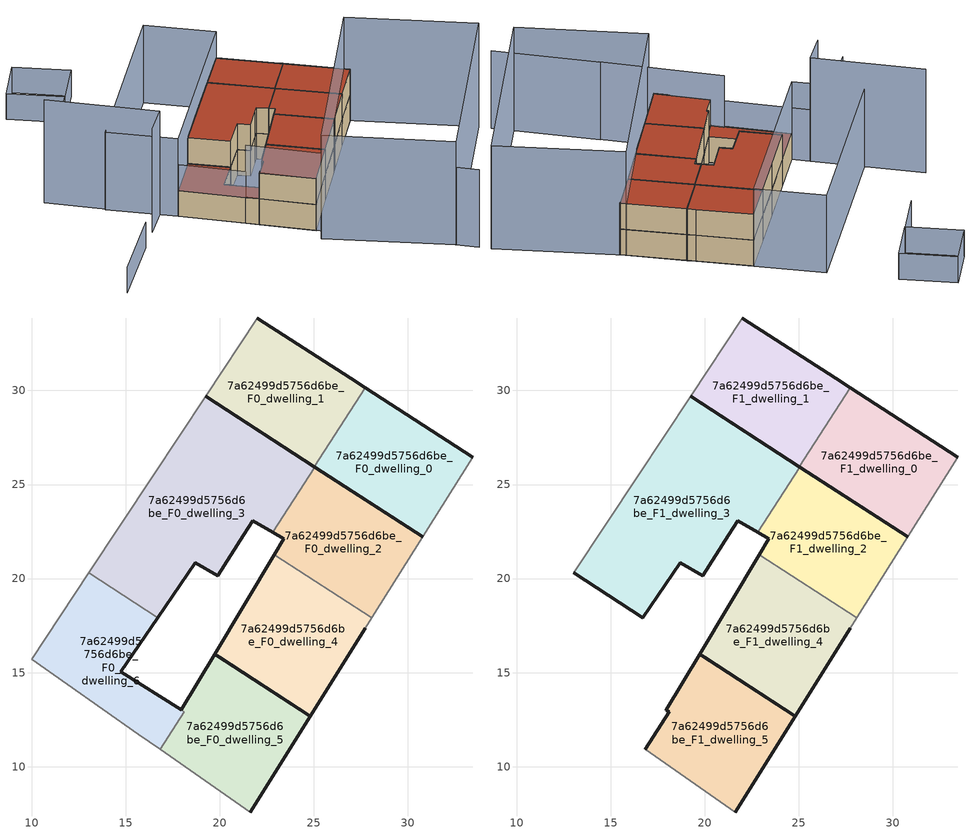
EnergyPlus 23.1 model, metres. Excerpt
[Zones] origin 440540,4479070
7a62499d5756d6be_F0_dwelling_0
 floor ground (EU_floor_Construction): 30.79,22.22 33.46,26.45 27.72,30.15 25.01,25.96 z0
 wall outside (EU_wall_Construction): 30.79,22.22 25.01,25.96 / 27.72,30.15 33.46,26.45 z0:3
 wall adiabatic (EU_wall_Construction): 33.46,26.45 30.79,22.22 z0:3
 wall to 7a62499d5756d6be_F0_dwelling_1 (EU_wall_Construction): 25.01,25.96 27.72,30.15 z0:3
7a62499d5756d6be_F0_dwelling_1
 floor ground (EU_floor_Construction): 25.01,25.96 27.72,30.15 26.97,30.64 21.99,33.85 19.24,29.69 z0
 wall outside (EU_wall_Construction): 25.01,25.96 19.24,29.69 / 21.99,33.85 26.97,30.64 27.72,30.15 z0:3
 wall adiabatic (EU_wall_Construction): 19.24,29.69 21.99,33.85 z0:3
7a62499d5756d6be_F0_dwelling_2
 floor ground (EU_floor_Construction): 28.08,17.92 30.79,22.22 25.05,25.93 22.81,22.46 23.4,22.12 22.89,21.27 z0
 wall outside (EU_wall_Construction): 25.05,25.93 30.79,22.22 / 22.89,21.27 23.4,22.12 22.81,22.46 z0:3
 wall to 7a62499d5756d6be_F0_dwelling_3 (EU_wall_Construction): 22.81,22.46 25.05,25.93 z0:3
 wall adiabatic (EU_wall_Construction): 30.79,22.22 28.08,17.92 z0:3
 wall to 7a62499d5756d6be_F0_dwelling_4 (EU_wall_Construction): 28.08,17.92 22.89,21.27 z0:3
7a62499d5756d6be_F0_dwelling_3
 floor ground (EU_floor_Construction): 22.81,22.46 25.05,25.93 19.24,29.69 16.43,25.45 13.03,20.3 16.7,17.93 18.68,20.85 19.88,20.14 21.26,22.33 21.74,23.09 z0
 wall outside (EU_wall_Construction): 19.24,29.69 25.05,25.93 / 22.81,22.46 21.74,23.09 21.26,22.33 19.88,20.14 18.68,20.85 16.7,17.93 z0:3
 wall to 7a62499d5756d6be_F0_dwelling_6 (EU_wall_Construction): 16.7,17.93 13.03,20.3 z0:3
 wall adiabatic (EU_wall_Construction): 13.03,20.3 16.43,25.45 19.24,29.69 z0:3
7a62499d5756d6be_F0_dwelling_4
 floor ground (EU_floor_Construction): 24.8,12.69 27.73,17.37 28.08,17.92 22.89,21.27 19.72,15.98 z0
 wall outside (EU_wall_Construction): 27.73,17.37 24.8,12.69 19.72,15.98 22.89,21.27 z0:3
 wall adiabatic (EU_wall_Construction): 28.08,17.92 27.73,17.37 z0:3
7a62499d5756d6be_F0_dwelling_5
 floor ground (EU_floor_Construction): 21.61,7.59 24.8,12.69 19.98,15.81 19.72,15.98 17.94,13.02 17.94,13.01 18.1,12.91 16.82,10.93 16.83,10.93 z0
 wall outside (EU_wall_Construction): 17.94,13.02 19.72,15.98 19.98,15.81 24.8,12.69 21.61,7.59 z0:3
 wall adiabatic (EU_wall_Construction): 21.61,7.59 16.83,10.93 16.82,10.93 z0:3
 wall to 7a62499d5756d6be_F0_dwelling_6 (EU_wall_Construction): 16.82,10.93 18.1,12.91 17.94,13.01 17.94,13.02 z0:3
7a62499d5756d6be_F0_dwelling_6
 floor ground (EU_floor_Construction): 16.82,10.93 18.1,12.91 17.94,13.01 17.94,13.02 14.74,15.04 16.7,17.93 13.03,20.3 9.99,15.71 15.67,11.74 z0
 wall outside (EU_wall_Construction): 16.7,17.93 14.74,15.04 17.94,13.02 z0:3
 wall adiabatic (EU_wall_Construction): 16.82,10.93 15.67,11.74 9.99,15.71 13.03,20.3 z0:3
 roof outside (EU_roof_Construction): 16.7,17.93 14.74,15.04 17.94,13.02 17.94,13.01 18.1,12.91 16.82,10.93 15.67,11.74 9.99,15.71 13.03,20.3 z3
7a62499d5756d6be_F1_dwelling_0
 floor to 7a62499d5756d6be_F0_dwelling_0 (EU_floor_Construction): 30.79,22.22 33.46,26.45 27.72,30.15 25.01,25.96 z3
 wall outside (EU_wall_Construction): 30.79,22.22 25.01,25.96 / 27.72,30.15 33.46,26.45 z3:6
 wall adiabatic (EU_wall_Construction): 33.46,26.45 30.79,22.22 z3:6
 wall to 7a62499d5756d6be_F1_dwelling_1 (EU_wall_Construction): 25.01,25.96 27.72,30.15 z3:6
 roof outside (EU_roof_Construction): 33.46,26.45 30.79,22.22 25.01,25.96 27.72,30.15 z6
7a62499d5756d6be_F1_dwelling_1
 floor to 7a62499d5756d6be_F0_dwelling_1 (EU_floor_Construction): 25.01,25.96 27.72,30.15 26.97,30.64 21.99,33.85 19.24,29.69 z3
 wall outside (EU_wall_Construction): 25.01,25.96 19.24,29.69 / 21.99,33.85 26.97,30.64 27.72,30.15 z3:6
 wall adiabatic (EU_wall_Construction): 19.24,29.69 21.99,33.85 z3:6
 roof outside (EU_roof_Construction): 26.97,30.64 27.72,30.15 25.01,25.96 19.24,29.69 21.99,33.85 z6
7a62499d5756d6be_F1_dwelling_2
 floor to 7a62499d5756d6be_F0_dwelling_2 (EU_floor_Construction): 28.08,17.92 30.79,22.22 25.05,25.93 22.81,22.46 23.4,22.12 22.89,21.27 z3
 wall outside (EU_wall_Construction): 25.05,25.93 30.79,22.22 / 22.89,21.27 23.4,22.12 22.81,22.46 z3:6
 wall to 7a62499d5756d6be_F1_dwelling_3 (EU_wall_Construction): 22.81,22.46 25.05,25.93 z3:6
 wall adiabatic (EU_wall_Construction): 30.79,22.22 28.08,17.92 z3:6
 wall to 7a62499d5756d6be_F1_dwelling_4 (EU_wall_Construction): 28.08,17.92 22.89,21.27 z3:6
 roof outside (EU_roof_Construction): 30.79,22.22 28.08,17.92 22.89,21.27 23.4,22.12 22.81,22.46 25.05,25.93 z6
7a62499d5756d6be_F1_dwelling_3
 floor to 7a62499d5756d6be_F0_dwelling_3 (EU_floor_Construction): 22.81,22.46 25.05,25.93 19.24,29.69 16.43,25.45 13.03,20.3 16.7,17.93 18.68,20.85 19.88,20.14 21.26,22.33 21.74,23.09 z3
 wall outside (EU_wall_Construction): 19.24,29.69 25.05,25.93 / 22.81,22.46 21.74,23.09 21.26,22.33 19.88,20.14 18.68,20.85 16.7,17.93 13.03,20.3 z3:6
 wall adiabatic (EU_wall_Construction): 13.03,20.3 16.43,25.45 19.24,29.69 z3:6
 roof outside (EU_roof_Construction): 25.05,25.93 22.81,22.46 21.74,23.09 21.26,22.33 19.88,20.14 18.68,20.85 16.7,17.93 13.03,20.3 16.43,25.45 19.24,29.69 z6
7a62499d5756d6be_F1_dwelling_4
 floor to 7a62499d5756d6be_F0_dwelling_4 (EU_floor_Construction): 24.8,12.69 27.73,17.37 28.08,17.92 22.89,21.27 19.72,15.98 z3
 wall outside (EU_wall_Construction): 27.73,17.37 24.8,12.69 19.72,15.98 22.89,21.27 z3:6
 wall adiabatic (EU_wall_Construction): 28.08,17.92 27.73,17.37 z3:6
 roof outside (EU_roof_Construction): 28.08,17.92 27.73,17.37 24.8,12.69 19.72,15.98 22.89,21.27 z6
7a62499d5756d6be_F1_dwelling_5
 floor to 7a62499d5756d6be_F0_dwelling_5 (EU_floor_Construction): 21.61,7.59 24.8,12.69 19.98,15.81 19.72,15.98 17.94,13.02 17.94,13.01 18.1,12.91 16.82,10.93 16.83,10.93 z3
 wall outside (EU_wall_Construction): 16.82,10.93 18.1,12.91 17.94,13.01 17.94,13.02 19.72,15.98 19.98,15.81 24.8,12.69 21.61,7.59 z3:6
 wall adiabatic (EU_wall_Construction): 21.61,7.59 16.83,10.93 16.82,10.93 z3:6
 roof outside (EU_roof_Construction): 24.8,12.69 21.61,7.59 16.83,10.93 16.82,10.93 18.1,12.91 17.94,13.01 17.94,13.02 19.72,15.98 19.98,15.81 z6
shading: 26.1,4.5 35.29,-1.97 / 15.73,11.88 26.23,4.35 / 22.02,33.9 9.99,15.71 / 9.99,15.71 3.79,19.81 / 3.79,19.81 15.82,38.01 / 15.82,38.01 22.02,33.9 z0:9; 8.47,16.84 15.67,11.74 z0:6; 4.5,11.2 -0.77,3.66 / 6.98,37.48 4.38,32.89 / 7.04,37.41 1.83,40.39 / 1.83,40.39 4.49,45.04 / 4.49,45.04 9.7,42.05 / 9.7,42.05 7.04,37.41 z0:3; -1.27,23.55 8.43,16.79 / 8.43,16.79 6.38,13.83 / 44.84,20.19 33.39,-0.64 / 33.39,-0.64 21.44,5.93 / 21.44,5.93 32.89,26.76 / 32.89,26.76 44.84,20.19 z0:12
[Building]
EU S2 Campaign: North Axis=0; Terrain=City; Solar Distribution=FullExterior
[Site:Location]
Madrid: Latitude=40.5; Longitude=-3.5; Time Zone=1; Elevation=609
[SizingPeriod:WeatherFileDays]
AnnualSizingPeriod: Begin Month=1; Begin Day of Month=1; End Month=12; End Day of Month=31; Day of Week for Start Day=Monday; Use Weather File Daylight Saving Period=No; Use Weather File Rain and Snow Indicators=No
[MATERIAL]
EU_InternalMass_Material: Roughness=MediumRough; Thickness=0.1; Conductivity=1; Density=1800; Specific Heat=900; Thermal Absorptance=0.9; Solar Absorptance=0.7; Visible Absorptance=0.7
[MATERIAL:NOMASS] Roughness=MediumRough; Thermal Absorptance=0.9; Solar Absorptance=0.7; Visible Absorptance=0.7
Name | Thermal Resistance
EU_wall_NoMass | 0.419739
EU_roof_NoMass | 0.352165
EU_floor_NoMass | 0.608284
[CONSTRUCTION]
EU_wall_Construction: EU_wall_NoMass
EU_roof_Construction: EU_roof_NoMass
EU_floor_Construction: EU_floor_NoMass
EU_InternalMass_Construction: EU_InternalMass_Material
[ZONE] Type=1; Multiplier=1; Ceiling Height=autocalculate; Floor Area=autocalculate; Part of Total Floor Area=Yes
Name | Volume
7a62499d5756d6be_F0_dwelling_0; 7a62499d5756d6be_F1_dwelling_0 | 102.668
7a62499d5756d6be_F0_dwelling_1; 7a62499d5756d6be_F1_dwelling_1 | 102.673
7a62499d5756d6be_F0_dwelling_2; 7a62499d5756d6be_F1_dwelling_2 | 102.656
7a62499d5756d6be_F0_dwelling_3; 7a62499d5756d6be_F1_dwelling_3 | 194.831
7a62499d5756d6be_F0_dwelling_4; 7a62499d5756d6be_F1_dwelling_4 | 113.122
7a62499d5756d6be_F0_dwelling_5; 7a62499d5756d6be_F1_dwelling_5 | 105.322
7a62499d5756d6be_F0_dwelling_6 | 99.9858
[INTERNALMASS] Construction=EU_InternalMass_Construction
Name | Zone or ZoneList | Surface Area
7a62499d5756d6be_F0_dwelling_0_EU_InternalMass | 7a62499d5756d6be_F0_dwelling_0 | 34.2225
7a62499d5756d6be_F0_dwelling_1_EU_InternalMass | 7a62499d5756d6be_F0_dwelling_1 | 34.2245
7a62499d5756d6be_F0_dwelling_2_EU_InternalMass | 7a62499d5756d6be_F0_dwelling_2 | 34.2189
7a62499d5756d6be_F0_dwelling_3_EU_InternalMass | 7a62499d5756d6be_F0_dwelling_3 | 64.9437
7a62499d5756d6be_F0_dwelling_4_EU_InternalMass | 7a62499d5756d6be_F0_dwelling_4 | 37.7071
7a62499d5756d6be_F0_dwelling_5_EU_InternalMass | 7a62499d5756d6be_F0_dwelling_5 | 35.107
7a62499d5756d6be_F0_dwelling_6_EU_InternalMass | 7a62499d5756d6be_F0_dwelling_6 | 33.3315
7a62499d5756d6be_F1_dwelling_0_EU_InternalMass | 7a62499d5756d6be_F1_dwelling_0 | 45.6219
7a62499d5756d6be_F1_dwelling_1_EU_InternalMass | 7a62499d5756d6be_F1_dwelling_1 | 45.6229
7a62499d5756d6be_F1_dwelling_2_EU_InternalMass | 7a62499d5756d6be_F1_dwelling_2 | 45.6239
7a62499d5756d6be_F1_dwelling_3_EU_InternalMass | 7a62499d5756d6be_F1_dwelling_3 | 45.6292
7a62499d5756d6be_F1_dwelling_4_EU_InternalMass | 7a62499d5756d6be_F1_dwelling_4 | 47.9269
7a62499d5756d6be_F1_dwelling_5_EU_InternalMass | 7a62499d5756d6be_F1_dwelling_5 | 43.3312
[OTHEREQUIPMENT] Fuel Type=Electricity; Design Level Calculation Method=Watts/Area; Power per Zone Floor Area=1; Fraction Latent=0; Fraction Radiant=0; Fraction Lost=0; Carbon Dioxide Generation Rate=0; EndUse Subcategory=EU_Step8_InternalGains
Name | Zone or ZoneList or Space or SpaceList | Schedule
EU_Step8_InternalGain_7a62499d5756d6be_F0_dwelling_0_f000 | 7a62499d5756d6be_F0_dwelling_0 | EU_Step8_GainSchedule_7a62499d5756d6be_F0_dwelling_0_f000
EU_Step8_InternalGain_7a62499d5756d6be_F0_dwelling_1_f000 | 7a62499d5756d6be_F0_dwelling_1 | EU_Step8_GainSchedule_7a62499d5756d6be_F0_dwelling_1_f000
EU_Step8_InternalGain_7a62499d5756d6be_F0_dwelling_2_f000 | 7a62499d5756d6be_F0_dwelling_2 | EU_Step8_GainSchedule_7a62499d5756d6be_F0_dwelling_2_f000
EU_Step8_InternalGain_7a62499d5756d6be_F0_dwelling_3_f000 | 7a62499d5756d6be_F0_dwelling_3 | EU_Step8_GainSchedule_7a62499d5756d6be_F0_dwelling_3_f000
EU_Step8_InternalGain_7a62499d5756d6be_F0_dwelling_4_f000 | 7a62499d5756d6be_F0_dwelling_4 | EU_Step8_GainSchedule_7a62499d5756d6be_F0_dwelling_4_f000
EU_Step8_InternalGain_7a62499d5756d6be_F0_dwelling_5_f000 | 7a62499d5756d6be_F0_dwelling_5 | EU_Step8_GainSchedule_7a62499d5756d6be_F0_dwelling_5_f000
EU_Step8_InternalGain_7a62499d5756d6be_F0_dwelling_6_f000 | 7a62499d5756d6be_F0_dwelling_6 | EU_Step8_GainSchedule_7a62499d5756d6be_F0_dwelling_6_f000
EU_Step8_InternalGain_7a62499d5756d6be_F1_dwelling_0_f000 | 7a62499d5756d6be_F1_dwelling_0 | EU_Step8_GainSchedule_7a62499d5756d6be_F1_dwelling_0_f000
EU_Step8_InternalGain_7a62499d5756d6be_F1_dwelling_1_f000 | 7a62499d5756d6be_F1_dwelling_1 | EU_Step8_GainSchedule_7a62499d5756d6be_F1_dwelling_1_f000
EU_Step8_InternalGain_7a62499d5756d6be_F1_dwelling_2_f000 | 7a62499d5756d6be_F1_dwelling_2 | EU_Step8_GainSchedule_7a62499d5756d6be_F1_dwelling_2_f000
EU_Step8_InternalGain_7a62499d5756d6be_F1_dwelling_3_f000 | 7a62499d5756d6be_F1_dwelling_3 | EU_Step8_GainSchedule_7a62499d5756d6be_F1_dwelling_3_f000
EU_Step8_InternalGain_7a62499d5756d6be_F1_dwelling_4_f000 | 7a62499d5756d6be_F1_dwelling_4 | EU_Step8_GainSchedule_7a62499d5756d6be_F1_dwelling_4_f000
EU_Step8_InternalGain_7a62499d5756d6be_F1_dwelling_5_f000 | 7a62499d5756d6be_F1_dwelling_5 | EU_Step8_GainSchedule_7a62499d5756d6be_F1_dwelling_5_f000
[ZONEVENTILATION:DESIGNFLOWRATE] Schedule=EU_AlwaysOn; Design Flow Rate Calculation Method=AirChanges/Hour; Air Changes per Hour=0.703302; Ventilation Type=Natural; Fan Pressure Rise=0; Fan Total Efficiency=1; Constant Term Coefficient=1; Temperature Term Coefficient=0; Velocity Term Coefficient=0; Velocity Squared Term Coefficient=0; Minimum Indoor Temperature=-100; Maximum Indoor Temperature=100; Delta Temperature=-100; Minimum Outdoor Temperature=-100; Maximum Outdoor Temperature=100; Maximum Wind Speed=40
Name | Zone or ZoneList or Space or SpaceList
EU_ConstantAir_7a62499d5756d6be_F0_dwelling_0 | 7a62499d5756d6be_F0_dwelling_0
EU_ConstantAir_7a62499d5756d6be_F0_dwelling_1 | 7a62499d5756d6be_F0_dwelling_1
EU_ConstantAir_7a62499d5756d6be_F0_dwelling_2 | 7a62499d5756d6be_F0_dwelling_2
EU_ConstantAir_7a62499d5756d6be_F0_dwelling_3 | 7a62499d5756d6be_F0_dwelling_3
EU_ConstantAir_7a62499d5756d6be_F0_dwelling_4 | 7a62499d5756d6be_F0_dwelling_4
EU_ConstantAir_7a62499d5756d6be_F0_dwelling_5 | 7a62499d5756d6be_F0_dwelling_5
EU_ConstantAir_7a62499d5756d6be_F0_dwelling_6 | 7a62499d5756d6be_F0_dwelling_6
EU_ConstantAir_7a62499d5756d6be_F1_dwelling_0 | 7a62499d5756d6be_F1_dwelling_0
EU_ConstantAir_7a62499d5756d6be_F1_dwelling_1 | 7a62499d5756d6be_F1_dwelling_1
EU_ConstantAir_7a62499d5756d6be_F1_dwelling_2 | 7a62499d5756d6be_F1_dwelling_2
EU_ConstantAir_7a62499d5756d6be_F1_dwelling_3 | 7a62499d5756d6be_F1_dwelling_3
EU_ConstantAir_7a62499d5756d6be_F1_dwelling_4 | 7a62499d5756d6be_F1_dwelling_4
EU_ConstantAir_7a62499d5756d6be_F1_dwelling_5 | 7a62499d5756d6be_F1_dwelling_5
[HVACTEMPLATE:THERMOSTAT] Constant Heating Setpoint=20; Constant Cooling Setpoint=50
EU_HeatOnly_7a62499d5756d6be_F0_dwelling_0; EU_HeatOnly_7a62499d5756d6be_F0_dwelling_1; EU_HeatOnly_7a62499d5756d6be_F0_dwelling_2; EU_HeatOnly_7a62499d5756d6be_F0_dwelling_3; EU_HeatOnly_7a62499d5756d6be_F0_dwelling_4; EU_HeatOnly_7a62499d5756d6be_F0_dwelling_5; EU_HeatOnly_7a62499d5756d6be_F0_dwelling_6; EU_HeatOnly_7a62499d5756d6be_F1_dwelling_0; EU_HeatOnly_7a62499d5756d6be_F1_dwelling_1; EU_HeatOnly_7a62499d5756d6be_F1_dwelling_2; EU_HeatOnly_7a62499d5756d6be_F1_dwelling_3; EU_HeatOnly_7a62499d5756d6be_F1_dwelling_4; EU_HeatOnly_7a62499d5756d6be_F1_dwelling_5
[HVACTEMPLATE:ZONE:IDEALLOADSAIRSYSTEM] System Availability Schedule=EU_AlwaysOn; Maximum Heating Supply Air Temperature=50; Minimum Cooling Supply Air Temperature=13; Maximum Heating Supply Air Humidity Ratio=0.0156; Minimum Cooling Supply Air Humidity Ratio=0.0077; Heating Limit=NoLimit; Cooling Limit=NoLimit; Heating Availability Schedule=EU_AlwaysOn; Cooling Availability Schedule=EU_CoolingOff; Dehumidification Control Type=ConstantSensibleHeatRatio; Cooling Sensible Heat Ratio=0.7; Dehumidification Setpoint=60; Humidification Control Type=None; Humidification Setpoint=30; Outdoor Air Method=None; Outdoor Air Flow Rate per Person=0.00944; Outdoor Air Flow Rate per Zone Floor Area=0; Outdoor Air Flow Rate per Zone=0; Demand Controlled Ventilation Type=None; Outdoor Air Economizer Type=NoEconomizer; Heat Recovery Type=None; Sensible Heat Recovery Effectiveness=0.7; Latent Heat Recovery Effectiveness=0.65
Name | Template Thermostat
7a62499d5756d6be_F0_dwelling_0 | EU_HeatOnly_7a62499d5756d6be_F0_dwelling_0
7a62499d5756d6be_F0_dwelling_1 | EU_HeatOnly_7a62499d5756d6be_F0_dwelling_1
7a62499d5756d6be_F0_dwelling_2 | EU_HeatOnly_7a62499d5756d6be_F0_dwelling_2
7a62499d5756d6be_F0_dwelling_3 | EU_HeatOnly_7a62499d5756d6be_F0_dwelling_3
7a62499d5756d6be_F0_dwelling_4 | EU_HeatOnly_7a62499d5756d6be_F0_dwelling_4
7a62499d5756d6be_F0_dwelling_5 | EU_HeatOnly_7a62499d5756d6be_F0_dwelling_5
7a62499d5756d6be_F0_dwelling_6 | EU_HeatOnly_7a62499d5756d6be_F0_dwelling_6
7a62499d5756d6be_F1_dwelling_0 | EU_HeatOnly_7a62499d5756d6be_F1_dwelling_0
7a62499d5756d6be_F1_dwelling_1 | EU_HeatOnly_7a62499d5756d6be_F1_dwelling_1
7a62499d5756d6be_F1_dwelling_2 | EU_HeatOnly_7a62499d5756d6be_F1_dwelling_2
7a62499d5756d6be_F1_dwelling_3 | EU_HeatOnly_7a62499d5756d6be_F1_dwelling_3
7a62499d5756d6be_F1_dwelling_4 | EU_HeatOnly_7a62499d5756d6be_F1_dwelling_4
7a62499d5756d6be_F1_dwelling_5 | EU_HeatOnly_7a62499d5756d6be_F1_dwelling_5
[SIZING:ZONE] Zone Cooling Design Supply Air Temperature Input Method=SupplyAirTemperature; Zone Cooling Design Supply Air Temperature=13; Zone Heating Design Supply Air Temperature Input Method=SupplyAirTemperature; Zone Heating Design Supply Air Temperature=50; Zone Cooling Design Supply Air Humidity Ratio=0.008; Zone Heating Design Supply Air Humidity Ratio=0.008; Cooling Design Air Flow Method=DesignDay; Cooling Design Air Flow Rate=0; Cooling Minimum Air Flow per Zone Floor Area=0.000762; Cooling Minimum Air Flow=0; Cooling Minimum Air Flow Fraction=0.2; Heating Design Air Flow Method=DesignDay; Heating Design Air Flow Rate=0; Heating Maximum Air Flow per Zone Floor Area=0.002032; Heating Maximum Air Flow=0.141576; Heating Maximum Air Flow Fraction=0.3; Account for Dedicated Outdoor Air System=No; Dedicated Outdoor Air System Control Strategy=NeutralSupplyAir; Dedicated Outdoor Air Low Setpoint Temperature for Design=autosize; Dedicated Outdoor Air High Setpoint Temperature for Design=autosize; Zone Load Sizing Method=Sensible Load Only No Latent Load; Zone Latent Cooling Design Supply Air Humidity Ratio Input Method=HumidityRatioDifference; Zone Cooling Design Supply Air Humidity Ratio Difference=0.005; Zone Latent Heating Design Supply Air Humidity Ratio Input Method=HumidityRatioDifference; Zone Humidification Design Supply Air Humidity Ratio Difference=0.005
7a62499d5756d6be_F0_dwelling_0; 7a62499d5756d6be_F0_dwelling_1; 7a62499d5756d6be_F0_dwelling_2; 7a62499d5756d6be_F0_dwelling_3; 7a62499d5756d6be_F0_dwelling_4; 7a62499d5756d6be_F0_dwelling_5; 7a62499d5756d6be_F0_dwelling_6; 7a62499d5756d6be_F1_dwelling_0; 7a62499d5756d6be_F1_dwelling_1; 7a62499d5756d6be_F1_dwelling_2; 7a62499d5756d6be_F1_dwelling_3; 7a62499d5756d6be_F1_dwelling_4; 7a62499d5756d6be_F1_dwelling_5
[SCHEDULE:CONSTANT]
Name | Hourly Value
EU_AlwaysOn | 1
EU_CoolingOff | 0
[SCHEDULE:FILE] Column Number=1; Rows to Skip at Top=0; Number of Hours of Data=8760; Column Separator=Comma; Interpolate to Timestep=No; Minutes per Item=60; Adjust Schedule for Daylight Savings=Yes
Name | File
EU_Step8_GainSchedule_7a62499d5756d6be_F0_dwelling_0_f000 | ../../schedules/7a62499d5756d6be/7a62499d5756d6be_F0_dwelling_0_f000_gain.csv
EU_Step8_GainSchedule_7a62499d5756d6be_F0_dwelling_1_f000 | ../../schedules/7a62499d5756d6be/7a62499d5756d6be_F0_dwelling_1_f000_gain.csv
EU_Step8_GainSchedule_7a62499d5756d6be_F0_dwelling_2_f000 | ../../schedules/7a62499d5756d6be/7a62499d5756d6be_F0_dwelling_2_f000_gain.csv
EU_Step8_GainSchedule_7a62499d5756d6be_F0_dwelling_3_f000 | ../../schedules/7a62499d5756d6be/7a62499d5756d6be_F0_dwelling_3_f000_gain.csv
EU_Step8_GainSchedule_7a62499d5756d6be_F0_dwelling_4_f000 | ../../schedules/7a62499d5756d6be/7a62499d5756d6be_F0_dwelling_4_f000_gain.csv
EU_Step8_GainSchedule_7a62499d5756d6be_F0_dwelling_5_f000 | ../../schedules/7a62499d5756d6be/7a62499d5756d6be_F0_dwelling_5_f000_gain.csv
EU_Step8_GainSchedule_7a62499d5756d6be_F0_dwelling_6_f000 | ../../schedules/7a62499d5756d6be/7a62499d5756d6be_F0_dwelling_6_f000_gain.csv
EU_Step8_GainSchedule_7a62499d5756d6be_F1_dwelling_0_f000 | ../../schedules/7a62499d5756d6be/7a62499d5756d6be_F1_dwelling_0_f000_gain.csv
EU_Step8_GainSchedule_7a62499d5756d6be_F1_dwelling_1_f000 | ../../schedules/7a62499d5756d6be/7a62499d5756d6be_F1_dwelling_1_f000_gain.csv
EU_Step8_GainSchedule_7a62499d5756d6be_F1_dwelling_2_f000 | ../../schedules/7a62499d5756d6be/7a62499d5756d6be_F1_dwelling_2_f000_gain.csv
EU_Step8_GainSchedule_7a62499d5756d6be_F1_dwelling_3_f000 | ../../schedules/7a62499d5756d6be/7a62499d5756d6be_F1_dwelling_3_f000_gain.csv
EU_Step8_GainSchedule_7a62499d5756d6be_F1_dwelling_4_f000 | ../../schedules/7a62499d5756d6be/7a62499d5756d6be_F1_dwelling_4_f000_gain.csv
EU_Step8_GainSchedule_7a62499d5756d6be_F1_dwelling_5_f000 | ../../schedules/7a62499d5756d6be/7a62499d5756d6be_F1_dwelling_5_f000_gain.csv
